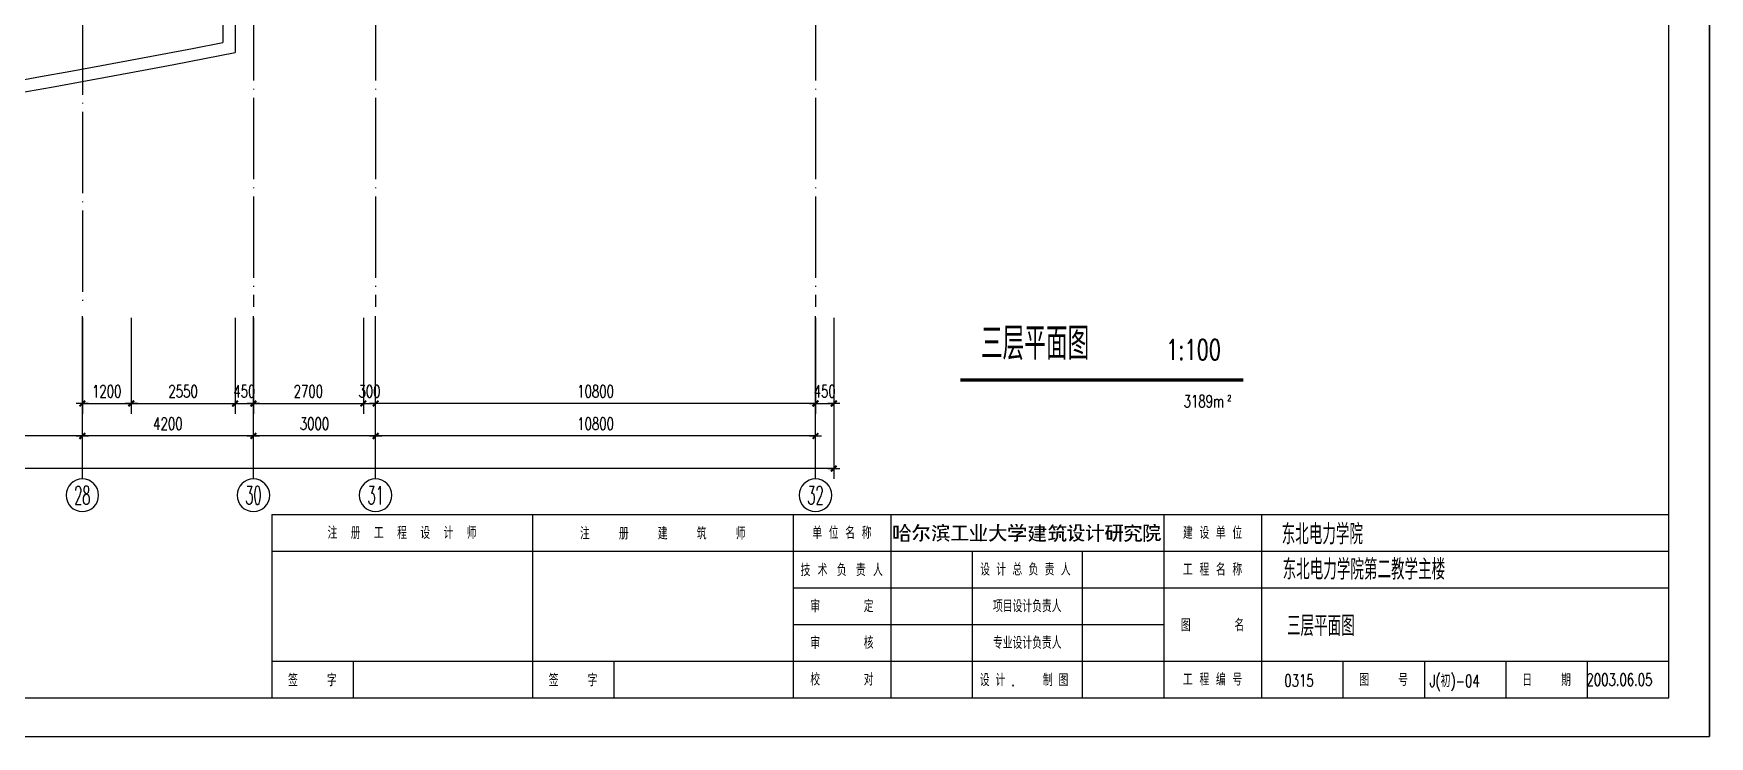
# Model space of a CAD drawing. Extents: x 165127 to 1058185, y 60808 to 144908.
# Drawn here: x 640724 to 681872, y 60808 to 78064 of the extents above; entities that cross this region are included whole.
import ezdxf
from ezdxf.enums import TextEntityAlignment as Align

# ---------------------------------------------------------------- set-up
doc = ezdxf.new("R2010")
doc.units = 0
doc.header["$LTSCALE"] = 1000
doc.linetypes.add('DOTE', pattern=[2.42, 2, -0.2, 0.02, -0.2])
doc.linetypes.add('HIDDEN2', pattern=[0.1875, 0.125, -0.0625])
doc.layers.get('0').update_dxf_attribs({"linetype": 'CONTINUOUS'})
doc.layers.get('DEFPOINTS').update_dxf_attribs({"linetype": 'CONTINUOUS'})
for name, color, linetype in [('AXIS', 3, 'CONTINUOUS'), ('AXIS_TEXT', 7, 'CONTINUOUS'), ('DOTE', 1, 'DOTE'), ('PUB_DIM', 3, 'CONTINUOUS'), ('PUB_TEXT', 7, 'CONTINUOUS'), ('ROOF', 4, 'CONTINUOUS'), ('WINDOW', 2, 'CONTINUOUS'), ('内部道路', 151, 'HIDDEN2'), ('面积注记', 7, 'CONTINUOUS')]:
    doc.layers.add(name, color=color, linetype=linetype)
doc.styles.add('_HZTXT', font='romans.shx', dxfattribs={"width": 0.7, "bigfont": 'z.shx'})
doc.styles.add('COMPLEX', font='COMPLEX')
doc.styles.add('DIM_FONT', font='SIMPLEX.shx', dxfattribs={"width": 0.7})
doc.styles.add('HZ', font='romans.shx', dxfattribs={"bigfont": 'z.shx'})
doc.styles.add('Z', font='romans', dxfattribs={"width": 0.8, "bigfont": 'z'})
doc.dimstyles.new('AXIS', dxfattribs={"dimtxt": 300, "dimasz": 1, "dimexe": 250, "dimexo": 300, "dimgap": 150, "dimtad": 1, "dimdec": 0, "dimdsep": 46, "dimtxsty": 'DIM_FONT', "dimblk": '_DIMX', "dimcen": 2.5, "dimse1": 1, "dimse2": 1, "dimclrt": 7, "dimadec": 0, "dimazin": 0, "dimtfac": 1, "dimtdec": 0, "dimtix": 1, "dimtmove": 2, "dimatfit": 3, "dimldrblk": '_DIMX', "dimfxl": 1, "dimarcsym": 0})
doc.dimstyles.new('DIMB', dxfattribs={"dimtxt": 300, "dimasz": 1, "dimexe": 250, "dimexo": 300, "dimgap": 150, "dimtad": 1, "dimdec": 0, "dimdsep": 46, "dimtxsty": 'DIM_FONT', "dimblk": '_DIMX', "dimcen": 2.5, "dimse2": 1, "dimclrt": 7, "dimadec": 0, "dimazin": 0, "dimtfac": 1, "dimtdec": 0, "dimtix": 1, "dimtmove": 2, "dimatfit": 3, "dimldrblk": '_DIMX', "dimfxl": 1, "dimarcsym": 0})
doc.dimstyles.new('DIMN', dxfattribs={"dimtxt": 300, "dimasz": 1, "dimexe": 250, "dimexo": 300, "dimgap": 150, "dimtad": 1, "dimdec": 0, "dimdsep": 46, "dimtxsty": 'DIM_FONT', "dimblk": '_DIMX', "dimcen": 2.5, "dimclrt": 7, "dimadec": 0, "dimazin": 0, "dimtfac": 1, "dimtdec": 0, "dimtix": 1, "dimtmove": 2, "dimatfit": 3, "dimldrblk": '_DIMX', "dimfxl": 1, "dimarcsym": 0})

# ---------------------------------------------------------------- blocks, each defined once
blk = doc.blocks.new('A$C34131D43')
at = {"color": 243}
for p, q in [((160900, 84100), (160900, 0)), ((160900, 0), (160900, 59400)), ((160900, 0), (160900, 42000)), ((160900, 0), (160900, 42000)), ((132000, 5450), (132000, 950)), ((138400, 3650), (159900, 3650)), ((138400, 2750), (147500, 2750)), ((125600, 1850), (159900, 1850)), ((127600, 1850), (127600, 950)), ((134000, 1850), (134000, 950)), ((151900, 1850), (151900, 950)), ((153900, 1850), (153900, 950)), ((155900, 1850), (155900, 950)), ((157900, 1850), (157900, 950)), ((0, 0), (160900, 0)), ((34800, 0), (160900, 0)), ((65600, 0), (160900, 0)), ((101500, 0), (160900, 0))]:
    blk.add_line(p, q, dxfattribs=at)
at = {"color": 244}
for p, q in [((159900, 950), (159900, 83100)), ((159900, 950), (159900, 58400)), ((159900, 950), (159900, 40998)), ((159900, 950), (159900, 40998)), ((2500, 950), (159900, 950)), ((37300, 950), (159900, 950)), ((89100, 950), (159900, 950)), ((104000, 950), (159900, 950))]:
    blk.add_line(p, q, dxfattribs=at)
at = {"color": 247}
for p, q in [((125600, 5450), (159900, 5450)), ((125600, 5450), (125600, 950)), ((138400, 5450), (138400, 950)), ((125600, 4550), (159900, 4550))]:
    blk.add_line(p, q, dxfattribs=at)
at = {"color": 242}
for p, q in [((140800, 5450), (140800, 950)), ((147500, 5450), (147500, 950)), ((149900, 5450), (149900, 950)), ((141164, 5196), (141146, 5163)), ((142800, 4550), (142800, 950)), ((145500, 4550), (145500, 950))]:
    blk.add_line(p, q, dxfattribs=at)
for points in [[(140860, 5175), (140904, 5175), (140860, 4855), (140904, 4855)], [(140904, 5175), (140947, 5175), (140904, 5137), (140947, 5137)], [(140947, 5175), (140992, 5175), (140947, 4855), (140992, 4855)], [(141051, 5067), (141080, 5046), (140999, 5018), (141036, 4999)], [(141046, 4962), (141090, 4962), (141046, 4779), (141090, 4779)], [(141090, 5124), (141118, 5103), (141051, 5067), (141080, 5046)], [(141083, 5042), (141226, 5042), (141083, 5007), (141226, 5007)], [(141124, 5219), (141146, 5163), (141090, 5124), (141118, 5103)], [(141090, 4962), (141211, 4962), (141090, 4924), (141211, 4924)], [(141124, 5219), (141175, 5210), (141146, 5163), (141164, 5196)], [(141146, 5163), (141164, 5196), (141169, 5119), (141198, 5139)], [(141198, 5139), (141220, 5111), (141169, 5119), (141192, 5085)], [(141192, 5085), (141220, 5111), (141215, 5059), (141243, 5088)], [(141211, 4962), (141256, 4962), (141211, 4779), (141256, 4779)], [(141215, 5059), (141243, 5088), (141247, 5029), (141272, 5063)], [(141247, 5029), (141272, 5063), (141274, 5009), (141296, 5045)], [(141370, 5065), (141404, 5033), (141325, 5026), (141367, 4992)], [(141397, 5096), (141440, 5085), (141370, 5065), (141404, 5033)], [(141441, 4981), (141486, 4963), (141390, 4901), (141430, 4884)], [(141456, 5219), (141446, 5095), (141397, 5096), (141440, 5085)], [(141456, 5219), (141506, 5196), (141446, 5095), (141464, 5131)], [(141464, 5131), (141702, 5131), (141446, 5095), (141688, 5095)], [(141543, 5064), (141588, 5064), (141543, 4856), (141588, 4856)], [(141624, 4960), (141649, 4992), (141727, 4834), (141764, 4868)], [(141702, 5131), (141752, 5131), (141666, 5042), (141708, 5033)], [(141806, 5060), (141827, 5089), (141851, 5035), (141882, 5057)], [(141825, 5173), (141851, 5197), (141899, 5112), (141931, 5136)], [(141851, 5035), (141882, 5057), (141893, 4998), (141912, 5039)], [(141875, 4986), (141912, 4965), (141851, 4896), (141886, 4884)], [(141940, 5175), (141982, 5175), (141940, 5087), (141982, 5087)], [(141982, 5175), (142181, 5175), (141982, 5140), (142181, 5140)], [(142073, 5090), (142081, 5062), (141982, 5082), (142027, 5056)], [(141982, 5082), (142027, 5056), (141982, 4915), (142027, 4915)], [(142027, 5019), (142202, 5019), (142027, 4984), (142202, 4984)], [(142050, 5208), (142093, 5218), (142071, 5175), (142112, 5175)], [(142154, 5109), (142177, 5072), (142073, 5090), (142081, 5062)], [(142114, 4984), (142151, 4984), (142113, 4915), (142152, 4915)], [(142181, 5175), (142226, 5175), (142181, 5087), (142226, 5087)], [(142319, 5175), (142660, 5175), (142319, 5138), (142660, 5138)], [(142468, 5142), (142513, 5142), (142468, 4843), (142513, 4843)], [(142739, 5079), (142773, 5102), (142822, 4939), (142859, 4960)], [(142880, 5220), (142925, 5220), (142880, 4829), (142925, 4829)], [(142986, 5216), (143038, 5213), (142986, 5195), (143031, 5191)], [(142986, 5195), (143031, 5191), (142986, 4794), (143031, 4794)], [(143093, 5037), (143128, 5026), (143058, 4936), (143091, 4924)], [(143117, 5127), (143162, 5111), (143093, 5037), (143128, 5026)], [(143221, 5087), (143639, 5087), (143221, 5050), (143639, 5050)], [(143388, 4977), (143424, 4953), (143367, 4934), (143396, 4902)], [(143399, 5013), (143441, 5006), (143388, 4977), (143424, 4953)], [(143404, 5050), (143448, 5050), (143399, 5013), (143441, 5006)], [(143404, 5219), (143471, 5214), (143404, 5196), (143455, 5197)], [(143404, 5196), (143455, 5197), (143404, 5087), (143449, 5087)], [(143448, 5050), (143458, 5050), (143437, 4992), (143471, 5003)], [(143437, 4992), (143471, 5003), (143468, 4922), (143492, 4958)], [(143468, 4922), (143492, 4958), (143497, 4878), (143517, 4922)], [(143682, 4940), (143881, 4940), (143682, 4900), (143881, 4900)], [(143685, 5124), (143727, 5124), (143685, 5030), (143727, 5030)], [(143726, 5196), (143767, 5219), (143771, 5132), (143809, 5153)], [(143727, 5124), (144079, 5124), (143727, 5083), (144079, 5083)], [(143770, 5043), (144041, 5043), (143770, 5004), (144045, 5004)], [(143852, 5214), (143902, 5219), (143870, 5182), (143913, 5188)], [(143870, 5182), (143913, 5188), (143880, 5146), (143926, 5153)], [(143952, 5004), (144045, 5004), (143881, 4958), (143924, 4948)], [(143881, 4958), (143924, 4948), (143881, 4839), (143924, 4839)], [(143924, 4940), (144122, 4940), (143924, 4900), (144122, 4900)], [(143997, 5199), (144036, 5183), (143966, 5124), (144002, 5124)], [(144005, 5219), (144061, 5200), (143997, 5199), (144036, 5183)], [(144079, 5124), (144119, 5124), (144079, 5033), (144119, 5033)], [(144231, 5079), (144263, 5070), (144182, 5030), (144208, 4993)], [(144183, 5162), (144275, 5162), (144183, 5125), (144260, 5125)], [(144187, 4949), (144219, 4967), (144212, 4901), (144233, 4928)], [(144234, 5030), (144310, 5030), (144208, 4993), (144311, 4993)], [(144275, 5162), (144311, 5162), (144231, 5079), (144263, 5070)], [(144274, 4956), (144306, 4944), (144264, 4913), (144289, 4886)], [(144276, 4993), (144311, 4993), (144274, 4956), (144306, 4944)], [(144315, 5099), (144440, 5099), (144315, 5070), (144440, 5070)], [(144331, 4976), (144440, 4976), (144331, 4941), (144440, 4941)], [(144332, 5161), (144440, 5161), (144332, 5130), (144440, 5130)], [(144343, 5040), (144440, 5040), (144343, 5008), (144440, 5008)], [(144440, 5206), (144477, 5206), (144440, 4826), (144477, 4826)], [(144477, 5161), (144534, 5161), (144477, 5130), (144534, 5130)], [(144477, 5099), (144534, 5099), (144477, 5070), (144534, 5070)], [(144477, 5040), (144534, 5040), (144477, 5008), (144534, 5008)], [(144477, 4976), (144579, 4976), (144477, 4941), (144579, 4941)], [(144534, 5161), (144578, 5161), (144534, 5008), (144578, 5008)], [(144578, 5099), (144615, 5099), (144578, 5070), (144615, 5070)], [(144727, 5146), (144761, 5122), (144669, 5078), (144706, 5058)], [(144681, 5027), (144747, 5027), (144681, 4990), (144747, 4990)], [(144761, 5209), (144804, 5194), (144727, 5146), (144761, 5122)], [(144747, 5027), (144790, 5027), (144747, 4861), (144790, 4867)], [(144784, 5159), (144892, 5159), (144761, 5122), (144892, 5122)], [(144781, 5122), (144818, 5122), (144803, 5053), (144847, 5064)], [(144790, 5027), (144845, 5027), (144790, 4990), (144845, 4990)], [(144918, 5144), (144953, 5122), (144861, 5078), (144898, 5058)], [(144866, 5035), (144910, 5035), (144866, 4906), (144910, 4905)], [(144910, 5035), (145007, 5035), (144910, 4999), (145005, 4999)], [(144953, 5209), (144996, 5194), (144918, 5144), (144953, 5122)], [(144933, 4961), (144977, 4964), (144938, 4868), (144982, 4872)], [(144976, 5159), (145108, 5159), (144953, 5122), (145108, 5122)], [(144995, 5122), (145032, 5122), (145017, 5053), (145060, 5064)], [(145007, 5035), (145049, 5035), (144999, 4833), (145046, 4833)], [(145132, 5081), (145197, 5081), (145132, 5043), (145197, 5043)], [(145174, 5184), (145218, 5200), (145216, 5108), (145259, 5128)], [(145197, 5081), (145241, 5081), (145197, 4848), (145241, 4891)], [(145302, 5078), (145345, 5060), (145267, 5047), (145311, 5025)], [(145295, 5015), (145443, 5015), (145295, 4988), (145443, 4988)], [(145323, 5128), (145364, 5108), (145302, 5078), (145345, 5060)], [(145309, 4958), (145350, 4974), (145336, 4902), (145370, 4928)], [(145324, 5140), (145367, 5131), (145323, 5128), (145364, 5108)], [(145324, 5208), (145367, 5208), (145324, 5140), (145367, 5132)], [(145367, 5208), (145433, 5208), (145367, 5173), (145433, 5173)], [(145432, 4940), (145471, 4921), (145402, 4887), (145433, 4861)], [(145441, 4976), (145490, 4975), (145432, 4940), (145471, 4921)], [(145433, 5208), (145477, 5208), (145433, 5085), (145477, 5088)], [(145433, 5085), (145477, 5088), (145440, 5062), (145483, 5080)], [(145440, 5062), (145483, 5080), (145457, 5046), (145501, 5079)], [(145443, 5015), (145495, 5015), (145441, 4976), (145490, 4975)], [(145457, 5046), (145501, 5079), (145491, 5041), (145512, 5079)], [(145491, 5041), (145512, 5079), (145544, 5044), (145521, 5079)], [(145544, 5044), (145521, 5079), (145564, 5057), (145530, 5093)], [(145596, 5079), (145648, 5079), (145596, 5042), (145648, 5042)], [(145630, 5184), (145671, 5199), (145688, 5108), (145727, 5127)], [(145633, 4828), (145753, 4939), (145651, 4797), (145778, 4910)], [(145648, 5079), (145692, 5079), (145648, 4842), (145692, 4883)], [(145742, 5078), (145870, 5078), (145742, 5042), (145870, 5042)], [(145870, 5217), (145924, 5210), (145870, 5196), (145914, 5191)], [(145870, 5196), (145914, 5191), (145870, 4777), (145914, 4777)], [(145914, 5078), (146036, 5078), (145914, 5042), (146036, 5042)], [(146081, 5021), (146103, 4978), (146060, 4992), (146077, 4944)], [(146067, 5182), (146128, 5182), (146067, 5151), (146126, 5151)], [(146102, 5060), (146134, 5032), (146081, 5021), (146103, 4978)], [(146117, 5102), (146155, 5086), (146102, 5060), (146134, 5032)], [(146103, 4978), (146109, 4987), (146103, 4935), (146145, 4944)], [(146103, 4935), (146145, 4944), (146145, 4916)], [(146134, 5032), (146145, 5022), (146109, 4987), (146145, 4944)], [(146124, 5136), (146165, 5128), (146117, 5102), (146155, 5086)], [(146128, 5182), (146170, 5182), (146124, 5136), (146165, 5128)], [(146134, 5032), (146145, 5057), (146145, 5022)], [(146145, 5057), (146191, 5057), (146145, 5022), (146191, 5022)], [(146170, 5182), (146236, 5182), (146168, 5151), (146236, 5151)], [(146191, 5057), (146236, 5057), (146191, 4834), (146236, 4834)], [(146244, 5033), (146317, 5033), (146244, 4997), (146317, 4997)], [(146252, 5197), (146317, 5197), (146252, 5166), (146317, 5166)], [(146314, 4938), (146355, 4924), (146303, 4900), (146344, 4882)], [(146317, 4974), (146360, 4972), (146314, 4938), (146355, 4924)], [(146317, 5197), (146360, 5197), (146317, 4974), (146360, 4972)], [(146360, 5197), (146413, 5197), (146360, 5166), (146413, 5166)], [(146360, 5033), (146413, 5033), (146360, 4997), (146413, 4997)], [(146413, 5197), (146456, 5197), (146413, 4782), (146456, 4782)], [(146456, 5197), (146497, 5197), (146456, 5166), (146497, 5166)], [(146456, 5033), (146500, 5033), (146456, 4997), (146500, 4997)], [(146539, 5164), (146582, 5164), (146539, 5081), (146582, 5081)], [(146589, 5042), (146619, 5019), (146544, 5020), (146580, 4994)], [(146569, 4971), (146800, 4971), (146569, 4934), (146800, 4934)], [(146582, 5164), (146906, 5164), (146582, 5129), (146906, 5129)], [(146632, 5070), (146664, 5048), (146589, 5042), (146619, 5019)], [(146665, 5098), (146706, 5075), (146632, 5070), (146664, 5048)], [(146688, 5040), (146745, 5031), (146688, 5023), (146731, 5012)], [(146688, 5023), (146731, 5012), (146688, 4971), (146731, 4971)], [(146703, 5200), (146747, 5209), (146717, 5164), (146765, 5164)], [(146770, 5071), (146798, 5098), (146791, 5061), (146829, 5085)], [(146791, 5061), (146829, 5085), (146826, 5041), (146862, 5068)], [(146800, 4971), (146845, 4971), (146800, 4825), (146845, 4838)], [(146826, 5041), (146862, 5068), (146861, 5019), (146891, 5049)], [(146861, 5019), (146891, 5049), (146898, 4991), (146926, 5020)], [(146906, 5164), (146949, 5164), (146906, 5081), (146949, 5081)], [(147006, 5197), (147044, 5197), (147006, 4777), (147044, 4777)], [(147044, 5197), (147096, 5197), (147044, 5169), (147091, 5169)], [(147096, 5197), (147142, 5197), (147068, 5040), (147097, 5040)], [(147068, 5040), (147097, 5040), (147085, 5016), (147111, 5026)], [(147085, 5016), (147111, 5026), (147095, 4994), (147120, 5015)], [(147095, 4994), (147120, 5015), (147100, 4977), (147136, 4978)], [(147103, 4945), (147138, 4961), (147097, 4925), (147138, 4913)], [(147100, 4977), (147136, 4978), (147103, 4945), (147138, 4961)], [(147145, 5164), (147192, 5164), (147145, 5085), (147192, 5085)], [(147145, 4997), (147410, 4997), (147145, 4959), (147410, 4959)], [(147178, 5075), (147383, 5075), (147178, 5041), (147383, 5040)], [(147192, 5164), (147364, 5164), (147192, 5129), (147364, 5129)], [(147218, 4959), (147263, 4957), (147217, 4935), (147259, 4929)], [(147246, 5212), (147301, 5217), (147255, 5202), (147301, 5208)], [(147255, 5202), (147301, 5208), (147264, 5164), (147302, 5164)], [(147292, 4959), (147335, 4959), (147293, 4840), (147335, 4858)], [(147364, 5164), (147405, 5164), (147364, 5085), (147405, 5085)], [(140904, 4897), (140947, 4897), (140904, 4855), (140947, 4855)], [(141090, 4815), (141211, 4815), (141090, 4779), (141211, 4779)], [(141390, 4901), (141430, 4884), (141335, 4838), (141384, 4819)], [(141493, 4823), (141523, 4825), (141531, 4780), (141549, 4787)], [(141493, 4823), (141519, 4794), (141503, 4809), (141508, 4794)], [(141508, 4794), (141519, 4794), (141506, 4778), (141531, 4780)], [(141539, 4839), (141580, 4820), (141523, 4825), (141549, 4787)], [(141543, 4856), (141588, 4856), (141539, 4839), (141580, 4820)], [(141851, 4896), (141886, 4884), (141819, 4812), (141860, 4789)], [(141923, 4812), (141961, 4826), (141937, 4797), (141977, 4797)], [(141927, 4915), (142244, 4915), (141927, 4879), (142244, 4879)], [(141937, 4797), (141977, 4797), (141944, 4778)], [(141996, 4847), (142008, 4815), (141961, 4826), (141977, 4797)], [(142027, 4873), (142055, 4841), (141996, 4847), (142008, 4815)], [(142114, 4847), (142139, 4871), (142166, 4816), (142188, 4841)], [(142166, 4816), (142188, 4841), (142213, 4778), (142237, 4810)], [(142290, 4848), (142706, 4848), (142290, 4812), (142706, 4812)], [(142748, 4831), (143166, 4831), (142748, 4795), (143166, 4795)], [(143274, 4847), (143305, 4810), (143207, 4823), (143245, 4779)], [(143329, 4888), (143358, 4854), (143274, 4847), (143305, 4810)], [(143367, 4934), (143396, 4902), (143329, 4888), (143358, 4854)], [(143497, 4878), (143517, 4922), (143529, 4843), (143552, 4884)], [(143529, 4843), (143552, 4884), (143564, 4813), (143594, 4852)], [(143564, 4813), (143594, 4852), (143606, 4785), (143646, 4826)], [(143818, 4823), (143862, 4823), (143831, 4805), (143873, 4807)], [(143831, 4805), (143873, 4807), (143837, 4778), (143890, 4783)], [(143880, 4835), (143915, 4796), (143862, 4823), (143890, 4783)], [(143881, 4839), (143924, 4839), (143880, 4837), (143923, 4813)], [(143880, 4837), (143923, 4813), (143880, 4835), (143915, 4796)], [(144229, 4854), (144260, 4832), (144175, 4810), (144212, 4776)], [(144212, 4901), (144233, 4928), (144239, 4867), (144255, 4893)], [(144264, 4913), (144289, 4886), (144229, 4854), (144260, 4832)], [(144266, 4842), (144279, 4868), (144296, 4822), (144314, 4845)], [(144296, 4822), (144314, 4845), (144357, 4795), (144359, 4830)], [(144315, 4907), (144440, 4907), (144315, 4877), (144440, 4877)], [(144357, 4795), (144359, 4830), (144440, 4786), (144426, 4819)], [(144440, 4786), (144426, 4819), (144520, 4786), (144510, 4820)], [(144477, 4907), (144594, 4907), (144477, 4877), (144594, 4877)], [(144520, 4786), (144510, 4820), (144599, 4784), (144615, 4835)], [(144670, 4858), (144747, 4861), (144670, 4812), (144763, 4830)], [(144747, 4861), (144840, 4879), (144763, 4830), (144839, 4844)], [(144792, 4796), (144816, 4810), (144812, 4787), (144829, 4800)], [(144812, 4787), (144829, 4800), (144830, 4770), (144849, 4784)], [(144844, 4840), (144877, 4816), (144816, 4810), (144849, 4784)], [(144860, 4872), (144897, 4852), (144844, 4840), (144877, 4816)], [(144866, 4906), (144910, 4907), (144860, 4872), (144897, 4852)], [(144999, 4833), (145046, 4833), (145002, 4813), (145047, 4831)], [(145047, 4831), (145050, 4829), (145002, 4813), (145013, 4797)], [(145050, 4829), (145054, 4826), (145013, 4797), (145028, 4785)], [(145054, 4826), (145057, 4826), (145028, 4785), (145045, 4780)], [(145057, 4826), (145059, 4825), (145045, 4780), (145067, 4780)], [(145059, 4825), (145065, 4826), (145067, 4780), (145089, 4787)], [(145065, 4826), (145072, 4833), (145089, 4787), (145101, 4799)], [(145072, 4833), (145074, 4846), (145101, 4799), (145107, 4812)], [(145074, 4846), (145078, 4858), (145086, 4833), (145107, 4812)], [(145075, 4871), (145088, 4864), (145077, 4859), (145094, 4833)], [(145086, 4833), (145107, 4812), (145112, 4833), (145118, 4857)], [(145088, 4864), (145118, 4857), (145094, 4833), (145112, 4833)], [(145174, 4825), (145269, 4919), (145196, 4787), (145299, 4884)], [(145307, 4822), (145315, 4783), (145263, 4814), (145300, 4778)], [(145339, 4835), (145374, 4811), (145307, 4822), (145315, 4783)], [(145336, 4902), (145370, 4928), (145373, 4858), (145402, 4887)], [(145373, 4858), (145404, 4832), (145339, 4835), (145374, 4811)], [(145402, 4887), (145433, 4861), (145373, 4858), (145404, 4832)], [(145404, 4832), (145433, 4861), (145450, 4806), (145461, 4844)], [(145450, 4806), (145461, 4844), (145494, 4792), (145502, 4830)], [(145494, 4792), (145502, 4830), (145526, 4786), (145560, 4824)], [(146103, 4935), (146145, 4916), (146103, 4834), (146145, 4834)], [(146145, 4869), (146191, 4869), (146145, 4834), (146191, 4834)], [(146229, 4804), (146246, 4818), (146253, 4795), (146263, 4803)], [(146266, 4838), (146304, 4810), (146246, 4818), (146283, 4786)], [(146253, 4795), (146263, 4803), (146274, 4777), (146283, 4786)], [(146286, 4866), (146326, 4845), (146266, 4838), (146304, 4810)], [(146303, 4900), (146344, 4882), (146286, 4866), (146326, 4845)], [(146585, 4826), (146604, 4787), (146531, 4820), (146559, 4777)], [(146617, 4840), (146646, 4807), (146585, 4826), (146604, 4787)], [(146641, 4858), (146677, 4833), (146617, 4840), (146646, 4807)], [(146661, 4882), (146701, 4863), (146641, 4858), (146677, 4833)], [(146677, 4911), (146719, 4899), (146661, 4882), (146701, 4863)], [(146684, 4934), (146728, 4934), (146677, 4911), (146719, 4899)], [(146800, 4825), (146845, 4838), (146804, 4811), (146847, 4833)], [(146804, 4811), (146847, 4833), (146808, 4802), (146850, 4828)], [(146808, 4802), (146850, 4828), (146817, 4793), (146859, 4822)], [(146817, 4793), (146859, 4822), (146830, 4786), (146875, 4820)], [(146875, 4820), (146881, 4820), (146830, 4786), (146844, 4784)], [(146881, 4820), (146895, 4820), (146844, 4784), (146927, 4784)], [(146895, 4820), (146899, 4820), (146927, 4784), (146934, 4785)], [(146899, 4820), (146913, 4822), (146934, 4785), (146940, 4787)], [(146913, 4822), (146921, 4829), (146940, 4787), (146946, 4790)], [(146921, 4829), (146925, 4838), (146946, 4790), (146958, 4800)], [(146925, 4838), (146926, 4859), (146958, 4800), (146961, 4805)], [(146926, 4875), (146954, 4858), (146926, 4867), (146968, 4828)], [(146926, 4859), (146926, 4867), (146961, 4805), (146968, 4828)], [(146954, 4858), (146975, 4855), (146968, 4828)], [(147049, 4911), (147078, 4911), (147077, 4865), (147115, 4880)], [(147077, 4820), (147114, 4823), (147093, 4798), (147115, 4805)], [(147090, 4918), (147137, 4910), (147078, 4911), (147115, 4880)], [(147097, 4925), (147138, 4913), (147090, 4918), (147137, 4910)], [(147093, 4798), (147115, 4805), (147095, 4776), (147118, 4781)], [(147144, 4834), (147157, 4795), (147114, 4823), (147118, 4781)], [(147173, 4854), (147201, 4825), (147144, 4834), (147157, 4795)], [(147197, 4882), (147230, 4859), (147173, 4854), (147201, 4825)], [(147210, 4910), (147248, 4891), (147197, 4882), (147230, 4859)], [(147217, 4935), (147259, 4929), (147210, 4910), (147248, 4891)], [(147293, 4840), (147335, 4858), (147295, 4828), (147337, 4850)], [(147295, 4828), (147337, 4850), (147302, 4815), (147340, 4844)], [(147302, 4815), (147340, 4844), (147314, 4805), (147345, 4839)], [(147314, 4805), (147345, 4839), (147337, 4799), (147352, 4836)], [(147337, 4799), (147352, 4836), (147388, 4799), (147370, 4835)], [(147388, 4799), (147370, 4835), (147392, 4800), (147378, 4837)], [(147392, 4800), (147378, 4837), (147403, 4804), (147383, 4841)], [(147403, 4804), (147383, 4841), (147408, 4808), (147389, 4849)], [(147408, 4808), (147389, 4849), (147418, 4818), (147392, 4857)], [(147418, 4818), (147392, 4857), (147423, 4827), (147398, 4872)], [(147423, 4827), (147398, 4872), (147431, 4844), (147401, 4880)], [(147403, 4885), (147419, 4870), (147401, 4880), (147415, 4863)], [(147419, 4870), (147441, 4865), (147415, 4863), (147431, 4844)]]:
    blk.add_solid(points, dxfattribs=at)
at = {"color": 242, "style": 'HZ', "width": 0.8}
for s, p in [('注  册  工  程  设  计  师', (128800, 5000)), ('单 位 名 称', (139600, 5000)), ('建 设 单 位', (148700, 5000)), ('工 程 名 称', (148700, 4100)), ('审      定', (139600, 3200)), ('项目设计负责人', (144150, 3200)), ('审      核', (139600, 2300)), ('专业设计负责人', (144150, 2300)), ('校      对', (139600, 1400)), ('工 程 编 号', (148700, 1400))]:
    blk.add_text(s, height=300, dxfattribs=at).set_placement(p, align=Align.MIDDLE_CENTER)
for s, p in [('注    册    建    筑    师', (135200, 5000)), ('图      名', (148700, 2750)), ('签    字', (126600, 1400)), ('签    字', (133000, 1400)), ('图    号', (152900, 1400)), ('日    期', (156900, 1400))]:
    blk.add_text(s, height=300, dxfattribs=at).set_placement(p, align=Align.MIDDLE)
at = {"color": 242, "style": 'HZ'}
for s, width, p in [('技', 0.7, (138586, 3936)), ('术', 0.7, (139005, 3936)), ('负', 0.7, (139474, 3936)), ('责', 0.7, (139943, 3936)), ('人', 0.7, (140362, 3936)), ('设', 0.8, (142994, 3950)), ('计', 0.8, (143390, 3950)), ('总', 0.8, (143786, 3950)), ('负', 0.8, (144182, 3950)), ('责', 0.8, (144578, 3950)), ('人', 0.8, (144974, 3950)), ('设 计 .', 0.7, (142984, 1236)), ('制 图', 0.7, (144533, 1236))]:
    blk.add_text(s, height=300, dxfattribs=dict(at, width=width)).set_placement(p)
blk = doc.blocks.new('_AXISO')
blk.add_circle((0, 0), 0.5)
at = {"layer": 'AXIS_TEXT', "style": 'COMPLEX', "width": 1.041667}
blk.add_attdef('A', text='', height=0.56, dxfattribs=at).set_placement((-0.25, -0.28), (0.25, -0.28), align=Align.FIT)
blk = doc.blocks.new('_DIMX')
blk.add_line((-150, 0), (150, 0))
at = {"const_width": 50}
blk.add_lwpolyline([(-70, -70), (70, 70)], dxfattribs=at)
blk = doc.blocks.new('*D622')
at = {"color": 0, "linetype": 'ByBlock'}
blk.add_line((746328, 122777), (735530, 122777), dxfattribs=at)
at = {"layer": 'DEFPOINTS', "color": 0, "linetype": 'ByBlock'}
for p in [(735529, 124977), (746329, 124977), (735529, 122777)]:
    blk.add_point(p, dxfattribs=at)
at = {"color": 0, "linetype": 'ByBlock', "rotation": 180}
blk.add_blockref('_DIMX', (735529, 122777), dxfattribs=at)
at = {"color": 0, "linetype": 'ByBlock'}
blk.add_blockref('_DIMX', (746329, 122777), dxfattribs=at)
at = {"color": 7, "linetype": 'ByBlock', "insert": (740929, 123077), "char_height": 300, "attachment_point": 5, "style": 'DIM_FONT'}
blk.add_mtext('10800', dxfattribs=at)
blk = doc.blocks.new('*D623')
at = {"color": 0, "linetype": 'ByBlock'}
blk.add_line((735528, 122777), (732530, 122777), dxfattribs=at)
at = {"layer": 'DEFPOINTS', "color": 0, "linetype": 'ByBlock'}
for p in [(732529, 124977), (735529, 124977), (732529, 122777)]:
    blk.add_point(p, dxfattribs=at)
at = {"color": 0, "linetype": 'ByBlock', "rotation": 180}
blk.add_blockref('_DIMX', (732529, 122777), dxfattribs=at)
at = {"color": 0, "linetype": 'ByBlock'}
blk.add_blockref('_DIMX', (735529, 122777), dxfattribs=at)
at = {"color": 7, "linetype": 'ByBlock', "insert": (734029, 123077), "char_height": 300, "attachment_point": 5, "style": 'DIM_FONT'}
blk.add_mtext('3000', dxfattribs=at)
blk = doc.blocks.new('*D624')
at = {"color": 0, "linetype": 'ByBlock'}
blk.add_line((732528, 122777), (728330, 122777), dxfattribs=at)
at = {"layer": 'DEFPOINTS', "color": 0, "linetype": 'ByBlock'}
for p in [(728329, 124977), (732529, 124977), (728329, 122777)]:
    blk.add_point(p, dxfattribs=at)
at = {"color": 0, "linetype": 'ByBlock', "rotation": 180}
blk.add_blockref('_DIMX', (728329, 122777), dxfattribs=at)
at = {"color": 0, "linetype": 'ByBlock'}
blk.add_blockref('_DIMX', (732529, 122777), dxfattribs=at)
at = {"color": 7, "linetype": 'ByBlock', "insert": (730429, 123077), "char_height": 300, "attachment_point": 5, "style": 'DIM_FONT'}
blk.add_mtext('4200', dxfattribs=at)
blk = doc.blocks.new('*D625')
at = {"color": 0, "linetype": 'ByBlock'}
blk.add_line((910968, 68185), (905870, 68185), dxfattribs=at)
at = {"layer": 'DEFPOINTS', "color": 0, "linetype": 'ByBlock'}
for p in [(905869, 70385), (910969, 70385), (905869, 68185)]:
    blk.add_point(p, dxfattribs=at)
at = {"color": 0, "linetype": 'ByBlock', "rotation": 180}
blk.add_blockref('_DIMX', (905869, 68185), dxfattribs=at)
at = {"color": 0, "linetype": 'ByBlock'}
blk.add_blockref('_DIMX', (910969, 68185), dxfattribs=at)
at = {"color": 7, "linetype": 'ByBlock', "insert": (908419, 68485), "char_height": 300, "attachment_point": 5, "style": 'DIM_FONT'}
blk.add_mtext('5100', dxfattribs=at)
blk = doc.blocks.new('*D633')
at = {"color": 0, "linetype": 'ByBlock'}
for p, q in [((620479, 124677), (620479, 121727)), ((746779, 124677), (746779, 121727)), ((746778, 121977), (620480, 121977))]:
    blk.add_line(p, q, dxfattribs=at)
at = {"layer": 'DEFPOINTS', "color": 0, "linetype": 'ByBlock'}
for p in [(620479, 124977), (746779, 124977), (620479, 121977)]:
    blk.add_point(p, dxfattribs=at)
at = {"color": 0, "linetype": 'ByBlock', "rotation": 180}
blk.add_blockref('_DIMX', (620479, 121977), dxfattribs=at)
at = {"color": 0, "linetype": 'ByBlock'}
blk.add_blockref('_DIMX', (746779, 121977), dxfattribs=at)
at = {"color": 7, "linetype": 'ByBlock', "insert": (683629, 122277), "char_height": 300, "attachment_point": 5, "style": 'DIM_FONT'}
blk.add_mtext('126300', dxfattribs=at)
blk = doc.blocks.new('*D665')
at = {"color": 0, "linetype": 'ByBlock'}
for p, q in [((728329, 125676), (728329, 123324)), ((729529, 125676), (729529, 123324)), ((728330, 123574), (729528, 123574))]:
    blk.add_line(p, q, dxfattribs=at)
at = {"layer": 'DEFPOINTS', "color": 0, "linetype": 'ByBlock'}
for p in [(728329, 125976), (729529, 125976), (729529, 123574)]:
    blk.add_point(p, dxfattribs=at)
at = {"color": 0, "linetype": 'ByBlock', "rotation": 180}
blk.add_blockref('_DIMX', (728329, 123574), dxfattribs=at)
at = {"color": 0, "linetype": 'ByBlock'}
blk.add_blockref('_DIMX', (729529, 123574), dxfattribs=at)
at = {"color": 7, "linetype": 'ByBlock', "insert": (728929, 123874), "char_height": 300, "attachment_point": 5, "style": 'DIM_FONT'}
blk.add_mtext('1200', dxfattribs=at)
blk = doc.blocks.new('*D666')
at = {"color": 0, "linetype": 'ByBlock'}
for p, q in [((729529, 125676), (729529, 123324)), ((732079, 125676), (732079, 123324)), ((729530, 123574), (732078, 123574))]:
    blk.add_line(p, q, dxfattribs=at)
at = {"layer": 'DEFPOINTS', "color": 0, "linetype": 'ByBlock'}
for p in [(729529, 125976), (732079, 125976), (732079, 123574)]:
    blk.add_point(p, dxfattribs=at)
at = {"color": 0, "linetype": 'ByBlock', "rotation": 180}
blk.add_blockref('_DIMX', (729529, 123574), dxfattribs=at)
at = {"color": 0, "linetype": 'ByBlock'}
blk.add_blockref('_DIMX', (732079, 123574), dxfattribs=at)
at = {"color": 7, "linetype": 'ByBlock', "insert": (730804, 123874), "char_height": 300, "attachment_point": 5, "style": 'DIM_FONT'}
blk.add_mtext('2550', dxfattribs=at)
blk = doc.blocks.new('*D667')
at = {"color": 0, "linetype": 'ByBlock'}
for p, q in [((732079, 125676), (732079, 123324)), ((732529, 125676), (732529, 123324)), ((732078, 123574), (732077, 123574)), ((732079, 123574), (732529, 123574)), ((732530, 123574), (732531, 123574))]:
    blk.add_line(p, q, dxfattribs=at)
at = {"layer": 'DEFPOINTS', "color": 0, "linetype": 'ByBlock'}
for p in [(732079, 125976), (732529, 125976), (732529, 123574)]:
    blk.add_point(p, dxfattribs=at)
at = {"color": 0, "linetype": 'ByBlock'}
blk.add_blockref('_DIMX', (732079, 123574), dxfattribs=at)
at = {"color": 0, "linetype": 'ByBlock', "rotation": 180}
blk.add_blockref('_DIMX', (732529, 123574), dxfattribs=at)
at = {"color": 7, "linetype": 'ByBlock', "insert": (732304, 123874), "char_height": 300, "attachment_point": 5, "style": 'DIM_FONT'}
blk.add_mtext('450', dxfattribs=at)
blk = doc.blocks.new('*D668')
at = {"color": 0, "linetype": 'ByBlock'}
for p, q in [((732529, 125676), (732529, 123324)), ((735229, 125676), (735229, 123324)), ((732530, 123574), (735228, 123574))]:
    blk.add_line(p, q, dxfattribs=at)
at = {"layer": 'DEFPOINTS', "color": 0, "linetype": 'ByBlock'}
for p in [(732529, 125976), (735229, 125976), (735229, 123574)]:
    blk.add_point(p, dxfattribs=at)
at = {"color": 0, "linetype": 'ByBlock', "rotation": 180}
blk.add_blockref('_DIMX', (732529, 123574), dxfattribs=at)
at = {"color": 0, "linetype": 'ByBlock'}
blk.add_blockref('_DIMX', (735229, 123574), dxfattribs=at)
at = {"color": 7, "linetype": 'ByBlock', "insert": (733879, 123874), "char_height": 300, "attachment_point": 5, "style": 'DIM_FONT'}
blk.add_mtext('2700', dxfattribs=at)
blk = doc.blocks.new('*D669')
at = {"color": 0, "linetype": 'ByBlock'}
for p, q in [((735229, 125676), (735229, 123324)), ((735228, 123574), (735227, 123574)), ((735229, 123574), (735529, 123574)), ((735530, 123574), (735531, 123574))]:
    blk.add_line(p, q, dxfattribs=at)
at = {"layer": 'DEFPOINTS', "color": 0, "linetype": 'ByBlock'}
for p in [(735229, 125976), (735529, 125976), (735529, 123574)]:
    blk.add_point(p, dxfattribs=at)
at = {"color": 0, "linetype": 'ByBlock'}
blk.add_blockref('_DIMX', (735229, 123574), dxfattribs=at)
at = {"color": 0, "linetype": 'ByBlock', "rotation": 180}
blk.add_blockref('_DIMX', (735529, 123574), dxfattribs=at)
at = {"color": 7, "linetype": 'ByBlock', "insert": (735379, 123874), "char_height": 300, "attachment_point": 5, "style": 'DIM_FONT'}
blk.add_mtext('300', dxfattribs=at)
blk = doc.blocks.new('*D742')
at = {"color": 0, "linetype": 'ByBlock'}
for p, q in [((746329, 125676), (746329, 123324)), ((746779, 125676), (746779, 123324)), ((746328, 123574), (746327, 123574)), ((746329, 123574), (746779, 123574)), ((746780, 123574), (746781, 123574))]:
    blk.add_line(p, q, dxfattribs=at)
at = {"layer": 'DEFPOINTS', "color": 0, "linetype": 'ByBlock'}
for p in [(746329, 125976), (746779, 125976), (746779, 123574)]:
    blk.add_point(p, dxfattribs=at)
at = {"color": 0, "linetype": 'ByBlock'}
blk.add_blockref('_DIMX', (746329, 123574), dxfattribs=at)
at = {"color": 0, "linetype": 'ByBlock', "rotation": 180}
blk.add_blockref('_DIMX', (746779, 123574), dxfattribs=at)
at = {"color": 7, "linetype": 'ByBlock', "insert": (746554, 123874), "char_height": 300, "attachment_point": 5, "style": 'DIM_FONT'}
blk.add_mtext('450', dxfattribs=at)
blk = doc.blocks.new('*D743')
at = {"color": 0, "linetype": 'ByBlock'}
blk.add_line((746328, 123574), (735530, 123574), dxfattribs=at)
at = {"layer": 'DEFPOINTS', "color": 0, "linetype": 'ByBlock'}
for p in [(735529, 125774), (746329, 125774), (735529, 123574)]:
    blk.add_point(p, dxfattribs=at)
at = {"color": 0, "linetype": 'ByBlock', "rotation": 180}
blk.add_blockref('_DIMX', (735529, 123574), dxfattribs=at)
at = {"color": 0, "linetype": 'ByBlock'}
blk.add_blockref('_DIMX', (746329, 123574), dxfattribs=at)
at = {"color": 7, "linetype": 'ByBlock', "insert": (740929, 123874), "char_height": 300, "attachment_point": 5, "style": 'DIM_FONT'}
blk.add_mtext('10800', dxfattribs=at)

msp = doc.modelspace()

# ---------------------------------------------------------------- linework, layer by layer
at = {"layer": 'AXIS'}
for p, q in [((641923.4, 67129.8), (641923.4, 71129.8)), ((646123.4, 67129.8), (646123.4, 71129.8)), ((649123.4, 67129.8), (649123.4, 71129.8)), ((659923.4, 67129.8), (659923.4, 71129.8))]:
    msp.add_line(p, q, dxfattribs=at)
at = {"layer": 'DOTE'}
for p, q in [((646123.4, 139407.6), (646123.4, 71351.8)), ((649123.4, 139407.6), (649123.4, 71351.8)), ((659923.4, 139407.6), (659923.4, 71351.8)), ((641923.4, 95503.1), (641923.4, 71351.8))]:
    msp.add_line(p, q, dxfattribs=at)
at = {"layer": 'ROOF'}
for p, q in [((645373.4, 83803.1), (645373.4, 77846.2)), ((645673.4, 78403.1), (645673.4, 77599.7))]:
    msp.add_line(p, q, dxfattribs=at)
for radius, start, end in [(248514, 258.810564, 281.154185), (248814, 258.753802, 281.210982)]:
    msp.add_arc((597298.4, 321665.8), radius, start, end, dxfattribs=at)
at = {"layer": 'WINDOW', "const_width": 80}
msp.add_lwpolyline([(663475.5, 69559.6), (670427.6, 69559.6)], dxfattribs=at)

# ---------------------------------------------------------------- block references
at = {"layer": 'AXIS'}
ref = msp.add_blockref('_AXISO', (641923.4, 66729.8), dxfattribs=dict(at, xscale=-800, yscale=800, zscale=800, rotation=180))
ref.add_attrib('A', '28', dxfattribs={"layer": 'AXIS_TEXT', "height": 448, "style": 'COMPLEX', "width": 0.551471}).set_placement((641723.4, 66505.8), (642123.4, 66505.8), align=Align.FIT)
ref = msp.add_blockref('_AXISO', (646123.4, 66729.8), dxfattribs=dict(at, xscale=-800, yscale=800, zscale=800, rotation=180))
ref.add_attrib('A', '30', dxfattribs={"layer": 'AXIS_TEXT', "height": 448, "style": 'COMPLEX', "width": 0.568182}).set_placement((645923.4, 66505.8), (646323.4, 66505.8), align=Align.FIT)
ref = msp.add_blockref('_AXISO', (649123.4, 66729.8), dxfattribs=dict(at, xscale=-800, yscale=800, zscale=800, rotation=180))
ref.add_attrib('A', '31', dxfattribs={"layer": 'AXIS_TEXT', "height": 448, "style": 'COMPLEX', "width": 0.669643}).set_placement((648923.4, 66505.8), (649323.4, 66505.8), align=Align.FIT)
ref = msp.add_blockref('_AXISO', (659923.4, 66729.8), dxfattribs=dict(at, xscale=-800, yscale=800, zscale=800, rotation=180))
ref.add_attrib('A', '32', dxfattribs={"layer": 'AXIS_TEXT', "height": 448, "style": 'COMPLEX', "width": 0.568182}).set_placement((659723.4, 66505.8), (660123.4, 66505.8), align=Align.FIT)
at = {"layer": 'WINDOW'}
msp.add_blockref('A$C34131D43', (520972, 60808.1), dxfattribs=at)

# ---------------------------------------------------------------- texts
at = {"layer": 'PUB_TEXT', "style": 'DIM_FONT', "width": 0.7}
msp.add_text('3189m', height=300, dxfattribs=at).set_placement((669954, 69037.6), align=Align.MIDDLE_RIGHT)
msp.add_text(' 2', height=150, dxfattribs=at).set_placement((669954, 69037.6))
at = {"layer": '内部道路', "style": 'Z', "width": 0.7}
for s, height, p in [('东北电力学院', 500, (671369.7, 65522.5)), ('东北电力学院第二教学主楼', 500, (671392.8, 64657.9)), ('三层平面图', 500, (671499.8, 63273.6)), ('0315', 300, (671434.4, 62030.9)), ('J(初)-04', 300, (675000.6, 62022.3)), ('2003.06.05', 300, (678852.1, 62055))]:
    msp.add_text(s, height=height, dxfattribs=at).set_placement(p)
at = {"layer": '面积注记', "style": '_HZTXT', "width": 0.7}
for s, height, p in [('三层平面图', 800, (663984.9, 70054.1)), ('1:100', 500, (668529.9, 70054.1))]:
    msp.add_text(s, height=height, dxfattribs=at).set_placement(p)

# ---------------------------------------------------------------- dimensions: what is measured, and where the dimension line sits
at = {"layer": 'AXIS'}
for p1, p2, distance, dimstyle, picture, middle in [((659923.4, 71181.9), (649123.4, 71181.9), 2200, 'AXIS', '*D743', (654523.4, 69281.9)), ((660373.4, 70384.9), (534073.4, 70384.9), 3000, 'DIMN', '*D633', (597223.4, 67684.9)), ((659923.4, 70384.9), (649123.4, 70384.9), 2200, 'AXIS', '*D622', (654523.4, 68484.9))]:
    dim = msp.add_aligned_dim(p1=p1, p2=p2, distance=distance, dimstyle=dimstyle, dxfattribs=at)
    dim.commit()
    dim.dimension.update_dxf_attribs({"geometry": picture, "text_midpoint": middle, "insert": (-86405.6, -54591.7)})
for base, p1, p2, picture, middle, set_off in [((636823.4, 68184.9), (641923.4, 70384.9), (636823.4, 70384.9), '*D625', (639373.4, 68484.9), (-269046, 0)), ((641923.4, 68184.9), (646123.4, 70384.9), (641923.4, 70384.9), '*D624', (644023.4, 68484.9), (-86405.6, -54591.7)), ((646123.4, 68184.9), (649123.4, 70384.9), (646123.4, 70384.9), '*D623', (647623.4, 68484.9), (-86405.6, -54591.7))]:
    dim = msp.add_linear_dim(base=base, p1=p1, p2=p2, angle=180, dimstyle='AXIS', dxfattribs=at)
    dim.commit()
    dim.dimension.update_dxf_attribs({"geometry": picture, "text_midpoint": middle, "insert": set_off})
at = {"layer": 'PUB_DIM'}
for p1, p2, dimstyle, picture, middle in [((641923.4, 71384.4), (643123.6, 71384.4), 'DIMN', '*D665', (642523.5, 69281.9)), ((643123.6, 71384.4), (645673.4, 71384.4), 'DIMN', '*D666', (644398.5, 69281.9)), ((645673.4, 71384.4), (646123.4, 71384.4), 'DIMN', '*D667', (645898.4, 69281.9)), ((646123.4, 71384.4), (648823.4, 71384.4), 'DIMN', '*D668', (647473.4, 69281.9)), ((648823.4, 71384.4), (649123.4, 71384.4), 'DIMB', '*D669', (648973.4, 69281.9)), ((659923.4, 71384.4), (660373.4, 71384.4), 'DIMN', '*D742', (660148.4, 69281.9))]:
    dim = msp.add_aligned_dim(p1=p1, p2=p2, distance=-2402.5, dimstyle=dimstyle, dxfattribs=at)
    dim.commit()
    dim.dimension.update_dxf_attribs({"geometry": picture, "text_midpoint": middle, "insert": (-86405.6, -54591.7)})

doc.saveas('drawing.dxf')
